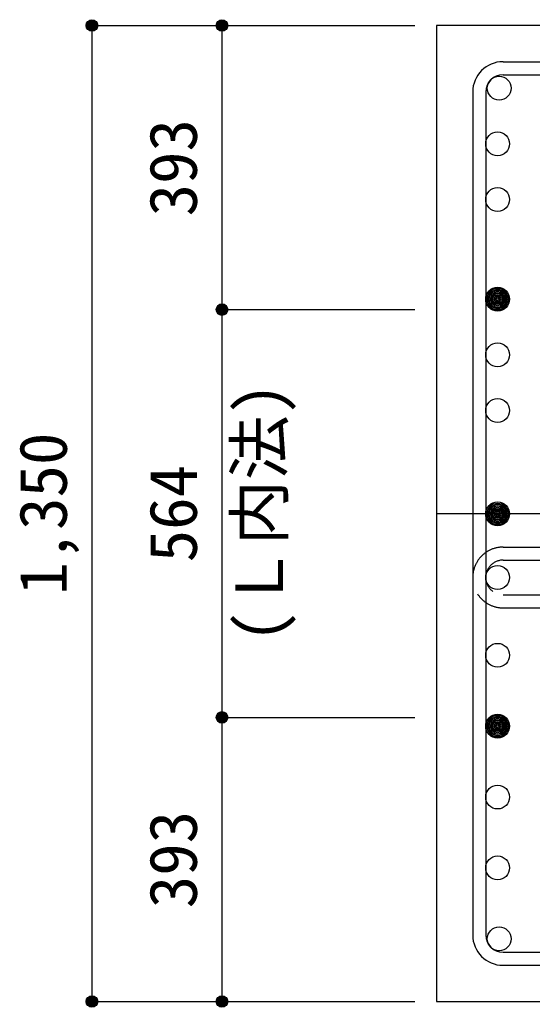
# Model space of a CAD drawing. Units: millimetres at full size, sheet at 1:30. Extents: x -5973 to 5954, y -4195 to 4201.
# Drawn here: x -700 to 10, y -2358 to -992 of the extents above; entities that cross this region are included whole.
import ezdxf
from ezdxf.enums import TextEntityAlignment as Align

# ---------------------------------------------------------------- set-up
doc = ezdxf.new("R2010")
doc.units = ezdxf.units.MM
doc.header["$LTSCALE"] = 30
doc.header["$PDMODE"] = 32
doc.header["$PDSIZE"] = 15
doc.linetypes.add('CHAIN1', pattern=[8, 5, -1, 1, -1])
doc.linetypes.add('DASHED2', pattern=[3, 2, -1])
for name, color, linetype in [('0-1_躯体線', 2, 'Continuous'), ('0-3_立上り筋', 4, 'Continuous'), ('0-4_フープ筋', 7, 'Continuous'), ('0-C', 7, 'DASHED2'), ('0-D_寸法', 4, 'Continuous')]:
    doc.layers.add(name, color=color, linetype=linetype)
doc.styles.add('ＭＳ ゴシック', font='')
doc.styles.get('ＭＳ ゴシック').set_extended_font_data('MS Gothic')

msp = doc.modelspace()

# ---------------------------------------------------------------- linework, layer by layer
at = {"layer": '0-1_躯体線'}
for p, q in [((1627.44, -999.89), (-122.56, -999.89)), ((-122.56, -999.89), (-122.56, -2349.89)), ((-122.56, -2349.89), (103.44, -2349.89))]:
    msp.add_line(p, q, dxfattribs=at)
at = {"layer": '0-3_立上り筋', "color": 3}
for centre in [(-35.87, -1086.59), (-38.06, -1163.59), (-38.06, -1240.59), (-38.06, -1378.39), (-38.06, -1455.39), (-38.06, -1532.39), (-38.06, -1675.39), (-38.06, -1763.39), (-38.06, -1871), (-38.06, -1969.05), (-38.06, -2067.1), (-38.06, -2165.15), (-35.87, -2263.2)]:
    msp.add_circle(centre, 16.5, dxfattribs=at)
at = {"layer": '0-3_立上り筋'}
for centre, radius in [((-38.06, -1378.39), 14.85), ((-38.06, -1378.39), 13.2), ((-38.06, -1378.39), 11.55), ((-38.06, -1378.39), 9.9), ((-38.06, -1378.39), 8.25), ((-38.06, -1378.39), 6.6), ((-38.06, -1378.39), 4.95), ((-38.06, -1378.39), 3.3), ((-38.06, -1378.39), 1.65), ((-38.06, -1675.39), 14.85), ((-38.06, -1675.39), 13.2), ((-38.06, -1675.39), 11.55), ((-38.06, -1675.39), 9.9), ((-38.06, -1675.39), 8.25), ((-38.06, -1675.39), 6.6), ((-38.06, -1675.39), 4.95), ((-38.06, -1675.39), 3.3), ((-38.06, -1675.39), 1.65), ((-38.06, -1969.05), 14.85), ((-38.06, -1969.05), 13.2), ((-38.06, -1969.05), 11.55), ((-38.06, -1969.05), 9.9), ((-38.06, -1969.05), 8.25), ((-38.06, -1969.05), 6.6), ((-38.06, -1969.05), 4.95), ((-38.06, -1969.05), 3.3), ((-38.06, -1969.05), 1.65)]:
    msp.add_circle(centre, radius, dxfattribs=at)
at = {"layer": '0-4_フープ筋'}
for p, q in [((-30.56, -1049.89), (1135.44, -1049.89)), ((-30.56, -1067.89), (1135.44, -1067.89)), ((-72.56, -1091.89), (-72.56, -2257.89)), ((-54.56, -1091.89), (-54.56, -2257.89)), ((-30.56, -2281.89), (1135.44, -2281.89)), ((-30.56, -2299.89), (1135.44, -2299.89))]:
    msp.add_line(p, q, dxfattribs=at)
for centre, radius, start, end in [((-30.56, -1091.89), 42, 90, 180), ((-30.56, -1091.89), 24, 90, 180), ((-30.56, -2257.89), 42, 180, 270), ((-30.56, -2257.89), 24, 180, 270)]:
    msp.add_arc(centre, radius, start, end, dxfattribs=at)
at = {"layer": '0-C'}
for p, q in [((-30.56, -1721.39), (1135.44, -1721.39)), ((-30.56, -1739.39), (1135.44, -1739.39)), ((-30.56, -1787.39), (33.44, -1787.39)), ((-30.56, -1805.39), (33.44, -1805.39))]:
    msp.add_line(p, q, dxfattribs=at)
for radius in [42, 24]:
    msp.add_arc((-30.56, -1763.39), radius, 90, 270, dxfattribs=at)
at = {"layer": '0-D_寸法'}
for p, q in [((-599.6, -999.89), (-599.6, -2349.89)), ((-599.6, -999.89), (-419.6, -999.89)), ((-419.6, -999.89), (-419.6, -1392.89)), ((-419.6, -999.89), (-152.56, -999.89)), ((-419.6, -1392.89), (-152.56, -1392.89)), ((-419.6, -1392.89), (-419.6, -1956.89)), ((-419.6, -1956.89), (-152.56, -1956.89)), ((-419.6, -1956.89), (-419.6, -2349.89)), ((-599.6, -2349.89), (-419.6, -2349.89)), ((-419.6, -2349.89), (-152.56, -2349.89))]:
    msp.add_line(p, q, dxfattribs=at)
at = {"layer": '0-D_寸法', "linetype": 'CHAIN1'}
msp.add_line((-122.56, -1674.89), (1227.44, -1674.89), dxfattribs=at)
at = {"layer": '0-D_寸法'}
for centre, radius in [((-599.6, -999.89), 8), ((-599.6, -999.89), 7.2), ((-599.6, -999.89), 6.4), ((-599.6, -999.89), 5.6), ((-599.6, -999.89), 4.8), ((-599.6, -999.89), 4), ((-599.6, -999.89), 3.2), ((-419.6, -999.89), 8), ((-419.6, -999.89), 7.2), ((-419.6, -999.89), 6.4), ((-419.6, -999.89), 5.6), ((-419.6, -999.89), 4.8), ((-419.6, -999.89), 4), ((-419.6, -999.89), 3.2), ((-599.6, -999.89), 2.4), ((-599.6, -999.89), 1.6), ((-599.6, -999.89), 0.8), ((-419.6, -999.89), 2.4), ((-419.6, -999.89), 1.6), ((-419.6, -999.89), 0.8), ((-419.6, -1392.89), 8), ((-419.6, -1392.89), 7.2), ((-419.6, -1392.89), 6.4), ((-419.6, -1392.89), 5.6), ((-419.6, -1392.89), 4.8), ((-419.6, -1392.89), 4), ((-419.6, -1392.89), 3.2), ((-419.6, -1392.89), 2.4), ((-419.6, -1392.89), 1.6), ((-419.6, -1392.89), 0.8), ((-419.6, -1956.89), 8), ((-419.6, -1956.89), 7.2), ((-419.6, -1956.89), 6.4), ((-419.6, -1956.89), 5.6), ((-419.6, -1956.89), 4.8), ((-419.6, -1956.89), 4), ((-419.6, -1956.89), 3.2), ((-419.6, -1956.89), 2.4), ((-419.6, -1956.89), 1.6), ((-419.6, -1956.89), 0.8), ((-599.6, -2349.89), 8), ((-599.6, -2349.89), 7.2), ((-599.6, -2349.89), 6.4), ((-599.6, -2349.89), 5.6), ((-599.6, -2349.89), 4.8), ((-599.6, -2349.89), 4), ((-599.6, -2349.89), 3.2), ((-599.6, -2349.89), 2.4), ((-599.6, -2349.89), 1.6), ((-599.6, -2349.89), 0.8), ((-419.6, -2349.89), 8), ((-419.6, -2349.89), 7.2), ((-419.6, -2349.89), 6.4), ((-419.6, -2349.89), 5.6), ((-419.6, -2349.89), 4.8), ((-419.6, -2349.89), 4), ((-419.6, -2349.89), 3.2), ((-419.6, -2349.89), 2.4), ((-419.6, -2349.89), 1.6), ((-419.6, -2349.89), 0.8)]:
    msp.add_circle(centre, radius, dxfattribs=at)
at = {"layer": '0-D_寸法', "color": 7}
for p in [(-599.6, -999.89), (-599.6, -999.89), (-419.6, -999.89), (-419.6, -999.89), (-419.6, -1392.89), (-419.6, -1392.89), (-419.6, -1956.89), (-419.6, -1956.89), (-599.6, -2349.89), (-599.6, -2349.89), (-419.6, -2349.89), (-419.6, -2349.89)]:
    msp.add_point(p, dxfattribs=at)

# ---------------------------------------------------------------- texts
at = {"layer": '0-D_寸法', "style": 'ＭＳ ゴシック'}
for s, p in [('393', (-434.6, -1263.89)), ('(Ｌ内法)', (-315.14, -1853.66)), ('1,350', (-614.6, -1787.39)), ('564', (-434.6, -1742.39)), ('393', (-434.6, -2220.89))]:
    msp.add_text(s, height=65.98, rotation=90, dxfattribs=at).set_placement(p, align=Align.BOTTOM_LEFT)

doc.saveas('drawing.dxf')
